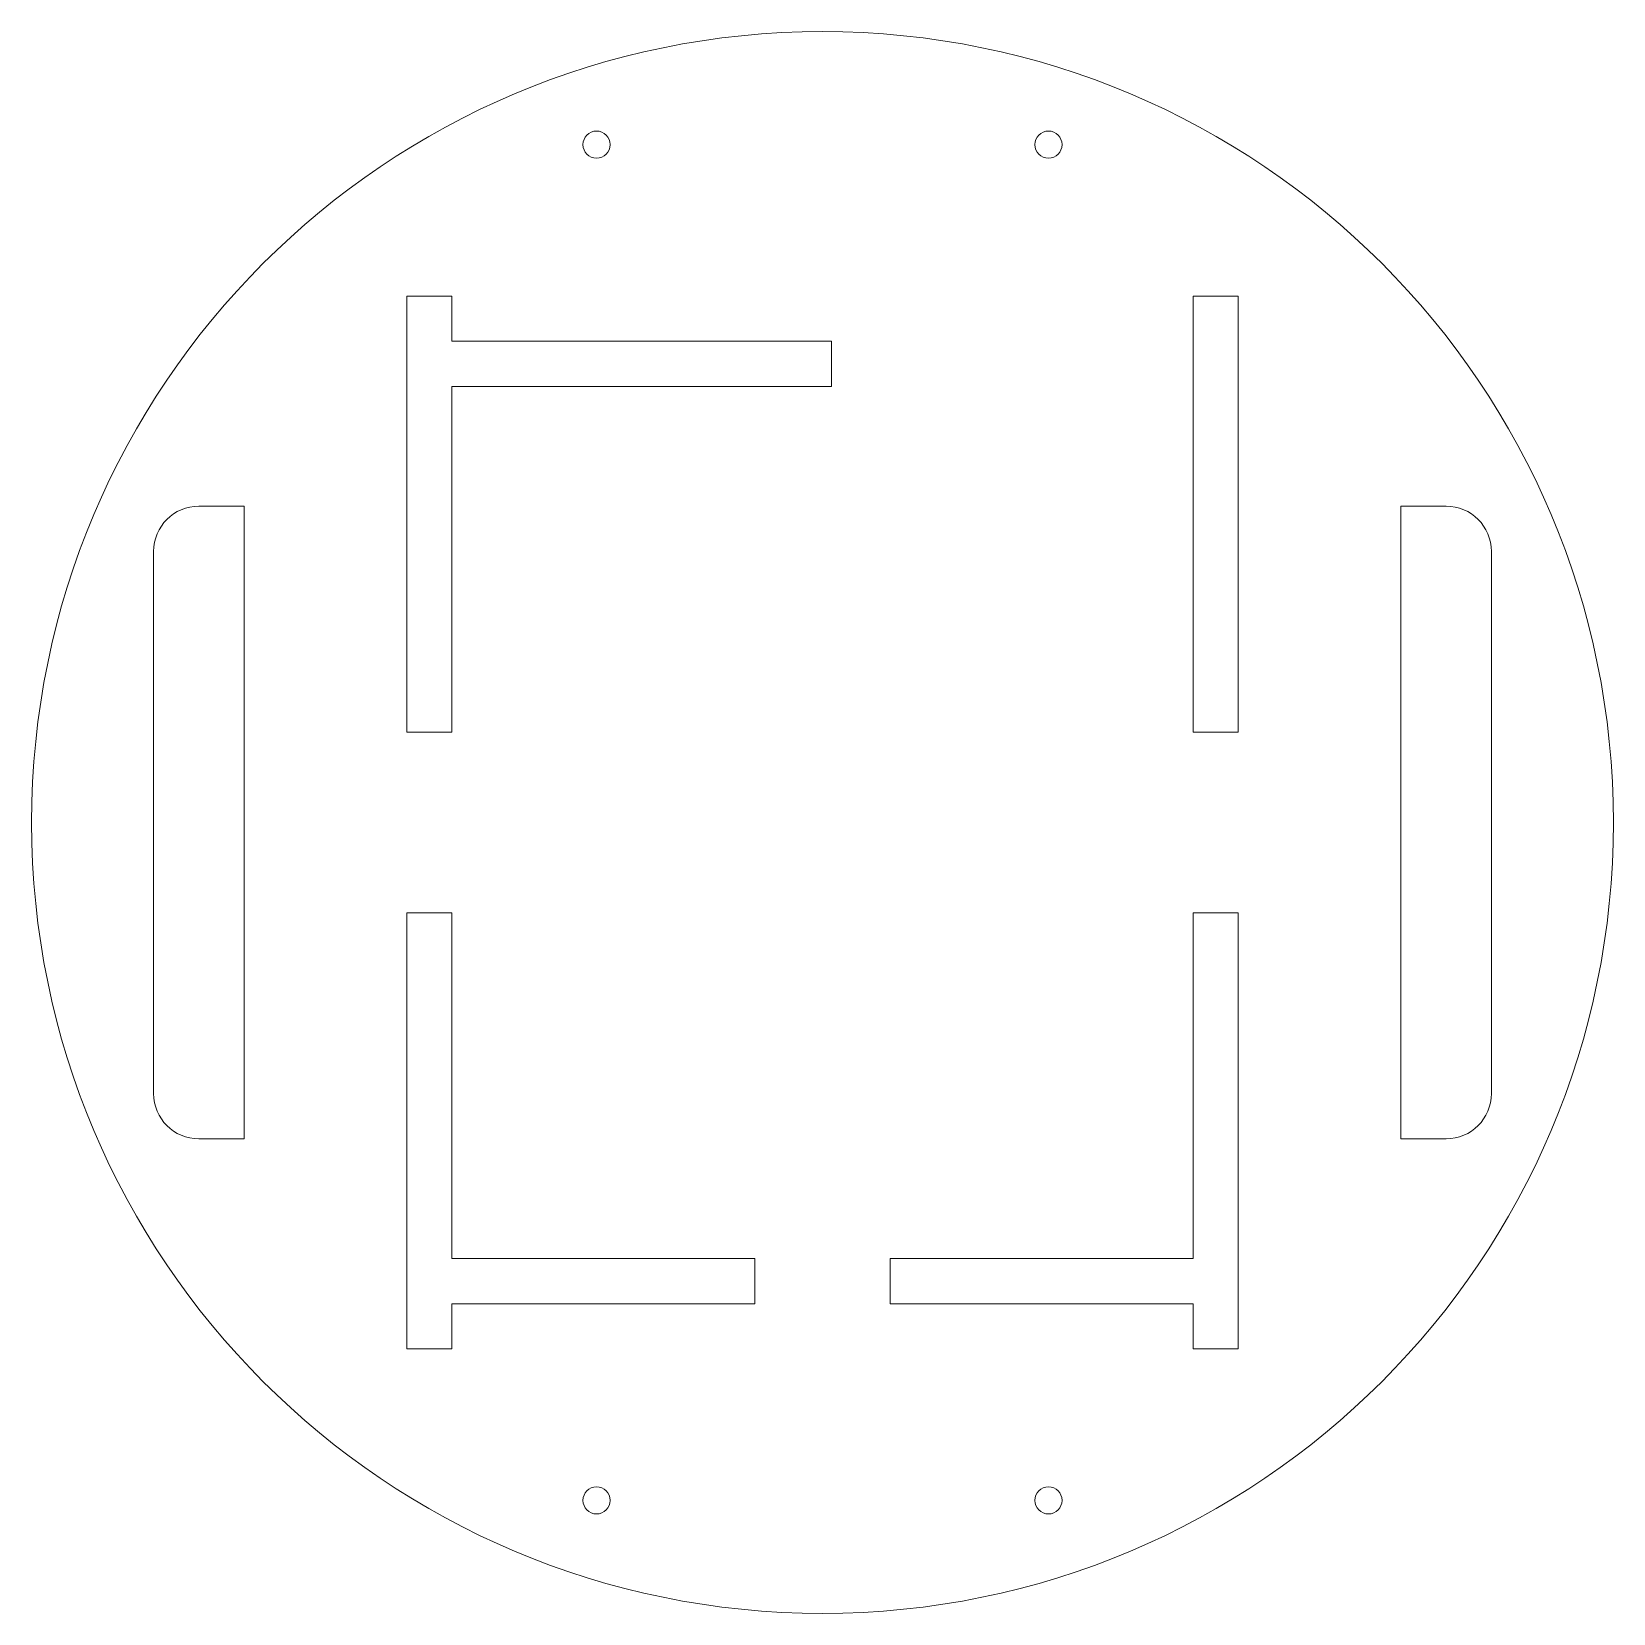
# Model space of a CAD drawing. Header units: millimetres. Extents: x -87 to 88, y -88 to 87.
import ezdxf

# ---------------------------------------------------------------- set-up
doc = ezdxf.new("R2010")
doc.units = ezdxf.units.MM

msp = doc.modelspace()

# ---------------------------------------------------------------- linework, layer by layer
at = {"color": 7, "linetype": 'Continuous', "lineweight": 15}
for p, q in [((-41, 58.25), (-46, 58.25)), ((-46, 58.25), (-46, 10)), ((-41, 58.25), (-41, 53.25)), ((41, 58.25), (46, 58.25)), ((41, 58.25), (41, 10)), ((46, 58.25), (46, 10)), ((1, 53.25), (-41, 53.25)), ((1, 48.25), (1, 53.25)), ((-41, 48.25), (-41, 10)), ((-41, 48.25), (1, 48.25)), ((-64, 35), (-69, 35)), ((-64, 35), (-64, -35)), ((64, 35), (69, 35)), ((64, 35), (64, -35)), ((-74, 30), (-74, -30)), ((74, 30), (74, -30)), ((-46, 10), (-41, 10)), ((46, 10), (41, 10)), ((-46, -10), (-41, -10)), ((-46, -10), (-46, -58.25)), ((-41, -10), (-41, -48.25)), ((46, -10), (41, -10)), ((41, -10), (41, -48.25)), ((46, -10), (46, -58.25)), ((-64, -35), (-69, -35)), ((64, -35), (69, -35)), ((-7.5, -48.25), (-41, -48.25)), ((-7.5, -53.25), (-7.5, -48.25)), ((41, -48.25), (7.5, -48.25)), ((7.5, -48.25), (7.5, -53.25)), ((-41, -53.25), (-41, -58.25)), ((-41, -53.25), (-7.5, -53.25)), ((7.5, -53.25), (41, -53.25)), ((41, -53.25), (41, -58.25)), ((-41, -58.25), (-46, -58.25)), ((41, -58.25), (46, -58.25))]:
    msp.add_line(p, q, dxfattribs=at)
for centre, radius in [((0, 0), 87.5), ((-25, 75), 1.5), ((25, 75), 1.5), ((-25, -75), 1.5), ((25, -75), 1.5)]:
    msp.add_circle(centre, radius, dxfattribs=at)
for centre, start, end in [((-69, 30), 90, 180), ((69, 30), 0, 90), ((-69, -30), 180, 270), ((69, -30), 270, 0)]:
    msp.add_arc(centre, 5, start, end, dxfattribs=at)

doc.saveas('drawing.dxf')
